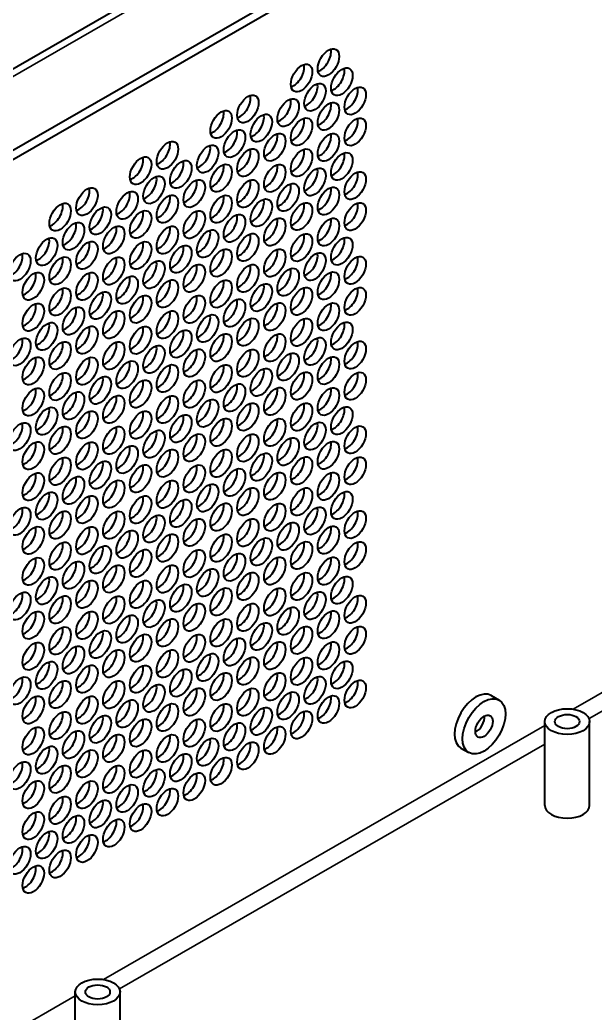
# Model space of a CAD drawing. Header units: millimetres. Extents: x 0 to 1682, y 0 to 1188.
# Drawn here: x 1266 to 1316.6, y 961.5 to 1048.8 of the extents above; entities that cross this region are included whole.
import ezdxf

# ---------------------------------------------------------------- set-up
doc = ezdxf.new("R2010")
doc.units = ezdxf.units.MM
doc.header["$LTSCALE"] = 2
doc.layers.add('가시적인 것(ISO)', color=3, linetype='Continuous', lineweight=40)
doc.layers.add('가시적인 좁은 것(ISO)', color=3, linetype='Continuous', lineweight=35)

msp = doc.modelspace()

# ---------------------------------------------------------------- linework, layer by layer
at = {"layer": '가시적인 것(ISO)'}
for p, q in [((1216.0023, 1016.0638), (1395.6074, 1119.4915)), ((1402.2624, 1116.1359), (1222.6572, 1012.7082)), ((1402.2624, 1115.3183), (1222.6572, 1011.8906)), ((1307.4266, 989.4605), (1308.1337, 989.0533)), ((1312.143, 979.8022), (1312.143, 987.1602)), ((1316.0764, 979.8022), (1316.0764, 987.1602)), ((1304.7651, 984.8387), (1305.4722, 984.4316)), ((1270.8952, 956.0491), (1270.8952, 963.4071)), ((1274.8285, 956.0491), (1274.8285, 963.4071))]:
    msp.add_line(p, q, dxfattribs=at)
for centre, major_axis, ratio in [((1293.1322, 1045.0609), (-0.6654, -1.1554), 0.5780931), ((1290.7752, 1043.7036), (-0.6654, -1.1554), 0.5780931), ((1294.3107, 1043.3795), (-0.6654, -1.1554), 0.5780931), ((1291.9537, 1042.0223), (-0.6654, -1.1554), 0.5780931), ((1295.4892, 1041.6982), (-0.6654, -1.1554), 0.5780931), ((1286.0611, 1040.9889), (-0.6654, -1.1554), 0.5780931), ((1289.5967, 1040.665), (-0.6654, -1.1554), 0.5780931), ((1293.1322, 1040.3409), (-0.6654, -1.1554), 0.5780931), ((1283.7042, 1039.6316), (-0.6654, -1.1554), 0.5780931), ((1287.2396, 1039.3076), (-0.6654, -1.1554), 0.5780931), ((1290.7752, 1038.9836), (-0.6654, -1.1554), 0.5780931), ((1295.4892, 1038.9731), (-0.6654, -1.1554), 0.5780931), ((1284.8826, 1037.9503), (-0.6654, -1.1554), 0.5780931), ((1288.4181, 1037.6263), (-0.6654, -1.1554), 0.5780931), ((1293.1322, 1037.6158), (-0.6654, -1.1554), 0.5780931), ((1278.99, 1036.917), (-0.6654, -1.1554), 0.5780931), ((1282.5257, 1036.593), (-0.6654, -1.1554), 0.5780931), ((1276.6331, 1035.5597), (-0.6654, -1.1554), 0.5780931), ((1286.0611, 1036.269), (-0.6654, -1.1554), 0.5780931), ((1290.7752, 1036.2585), (-0.6654, -1.1554), 0.5780931), ((1294.3107, 1035.9344), (-0.6654, -1.1554), 0.5780931), ((1280.1685, 1035.2356), (-0.6654, -1.1554), 0.5780931), ((1283.7042, 1034.9117), (-0.6654, -1.1554), 0.5780931), ((1288.4181, 1034.9011), (-0.6654, -1.1554), 0.5780931), ((1291.9537, 1034.5771), (-0.6654, -1.1554), 0.5780931), ((1277.8116, 1033.8783), (-0.6654, -1.1554), 0.5780931), ((1295.4892, 1034.2531), (-0.6654, -1.1554), 0.5780931), ((1271.919, 1032.845), (-0.6654, -1.1554), 0.5780931), ((1281.3471, 1033.5543), (-0.6654, -1.1554), 0.5780931), ((1286.0611, 1033.5438), (-0.6654, -1.1554), 0.5780931), ((1289.5967, 1033.2198), (-0.6654, -1.1554), 0.5780931), ((1293.1322, 1032.8958), (-0.6654, -1.1554), 0.5780931), ((1275.4546, 1032.5211), (-0.6654, -1.1554), 0.5780931), ((1278.99, 1032.197), (-0.6654, -1.1554), 0.5780931), ((1283.7042, 1032.1865), (-0.6654, -1.1554), 0.5780931), ((1269.562, 1031.4877), (-0.6654, -1.1554), 0.5780931), ((1273.0975, 1031.1637), (-0.6654, -1.1554), 0.5780931), ((1287.2396, 1031.8624), (-0.6654, -1.1554), 0.5780931), ((1290.7752, 1031.5385), (-0.6654, -1.1554), 0.5780931), ((1295.4892, 1031.5279), (-0.6654, -1.1554), 0.5780931), ((1276.6331, 1030.8397), (-0.6654, -1.1554), 0.5780931), ((1281.3471, 1030.8292), (-0.6654, -1.1554), 0.5780931), ((1284.8826, 1030.5052), (-0.6654, -1.1554), 0.5780931), ((1288.4181, 1030.1811), (-0.6654, -1.1554), 0.5780931), ((1293.1322, 1030.1706), (-0.6654, -1.1554), 0.5780931), ((1270.7405, 1029.8064), (-0.6654, -1.1554), 0.5780931), ((1274.276, 1029.4824), (-0.6654, -1.1554), 0.5780931), ((1278.99, 1029.4718), (-0.6654, -1.1554), 0.5780931), ((1268.3835, 1028.4491), (-0.6654, -1.1554), 0.5780931), ((1282.5257, 1029.1479), (-0.6654, -1.1554), 0.5780931), ((1286.0611, 1028.8238), (-0.6654, -1.1554), 0.5780931), ((1290.7752, 1028.8133), (-0.6654, -1.1554), 0.5780931), ((1294.3107, 1028.4893), (-0.6654, -1.1554), 0.5780931), ((1271.919, 1028.125), (-0.6654, -1.1554), 0.5780931), ((1276.6331, 1028.1146), (-0.6654, -1.1554), 0.5780931), ((1280.1685, 1027.7905), (-0.6654, -1.1554), 0.5780931), ((1266.0264, 1027.0917), (-0.6654, -1.1554), 0.5780931), ((1269.562, 1026.7678), (-0.6654, -1.1554), 0.5780931), ((1274.276, 1026.7572), (-0.6654, -1.1554), 0.5780931), ((1283.7042, 1027.4665), (-0.6654, -1.1554), 0.5780931), ((1288.4181, 1027.456), (-0.6654, -1.1554), 0.5780931), ((1291.9537, 1027.132), (-0.6654, -1.1554), 0.5780931), ((1295.4892, 1026.808), (-0.6654, -1.1554), 0.5780931), ((1277.8116, 1026.4332), (-0.6654, -1.1554), 0.5780931), ((1281.3471, 1026.1092), (-0.6654, -1.1554), 0.5780931), ((1286.0611, 1026.0987), (-0.6654, -1.1554), 0.5780931), ((1267.2049, 1025.4104), (-0.6654, -1.1554), 0.5780931), ((1271.919, 1025.3999), (-0.6654, -1.1554), 0.5780931), ((1275.4546, 1025.0759), (-0.6654, -1.1554), 0.5780931), ((1289.5967, 1025.7747), (-0.6654, -1.1554), 0.5780931), ((1293.1322, 1025.4506), (-0.6654, -1.1554), 0.5780931), ((1278.99, 1024.7519), (-0.6654, -1.1554), 0.5780931), ((1283.7042, 1024.7414), (-0.6654, -1.1554), 0.5780931), ((1287.2396, 1024.4173), (-0.6654, -1.1554), 0.5780931), ((1290.7752, 1024.0934), (-0.6654, -1.1554), 0.5780931), ((1295.4892, 1024.0828), (-0.6654, -1.1554), 0.5780931), ((1269.562, 1024.0426), (-0.6654, -1.1554), 0.5780931), ((1273.0975, 1023.7185), (-0.6654, -1.1554), 0.5780931), ((1276.6331, 1023.3946), (-0.6654, -1.1554), 0.5780931), ((1281.3471, 1023.384), (-0.6654, -1.1554), 0.5780931), ((1267.2049, 1022.6852), (-0.6654, -1.1554), 0.5780931), ((1270.7405, 1022.3613), (-0.6654, -1.1554), 0.5780931), ((1284.8826, 1023.06), (-0.6654, -1.1554), 0.5780931), ((1288.4181, 1022.736), (-0.6654, -1.1554), 0.5780931), ((1293.1322, 1022.7255), (-0.6654, -1.1554), 0.5780931), ((1274.276, 1022.0372), (-0.6654, -1.1554), 0.5780931), ((1278.99, 1022.0267), (-0.6654, -1.1554), 0.5780931), ((1282.5257, 1021.7028), (-0.6654, -1.1554), 0.5780931), ((1268.3835, 1021.004), (-0.6654, -1.1554), 0.5780931), ((1271.919, 1020.6799), (-0.6654, -1.1554), 0.5780931), ((1276.6331, 1020.6694), (-0.6654, -1.1554), 0.5780931), ((1286.0611, 1021.3787), (-0.6654, -1.1554), 0.5780931), ((1290.7752, 1021.3682), (-0.6654, -1.1554), 0.5780931), ((1294.3107, 1021.0441), (-0.6654, -1.1554), 0.5780931), ((1280.1685, 1020.3454), (-0.6654, -1.1554), 0.5780931), ((1283.7042, 1020.0214), (-0.6654, -1.1554), 0.5780931), ((1288.4181, 1020.0109), (-0.6654, -1.1554), 0.5780931), ((1266.0264, 1019.6466), (-0.6654, -1.1554), 0.5780931), ((1269.562, 1019.3226), (-0.6654, -1.1554), 0.5780931), ((1274.276, 1019.3121), (-0.6654, -1.1554), 0.5780931), ((1277.8116, 1018.9881), (-0.6654, -1.1554), 0.5780931), ((1291.9537, 1019.6869), (-0.6654, -1.1554), 0.5780931), ((1295.4892, 1019.3628), (-0.6654, -1.1554), 0.5780931), ((1267.2049, 1017.9653), (-0.6654, -1.1554), 0.5780931), ((1271.919, 1017.9548), (-0.6654, -1.1554), 0.5780931), ((1281.3471, 1018.6641), (-0.6654, -1.1554), 0.5780931), ((1286.0611, 1018.6535), (-0.6654, -1.1554), 0.5780931), ((1289.5967, 1018.3296), (-0.6654, -1.1554), 0.5780931), ((1293.1322, 1018.0055), (-0.6654, -1.1554), 0.5780931), ((1275.4546, 1017.6308), (-0.6654, -1.1554), 0.5780931), ((1278.99, 1017.3067), (-0.6654, -1.1554), 0.5780931), ((1283.7042, 1017.2963), (-0.6654, -1.1554), 0.5780931), ((1269.562, 1016.5975), (-0.6654, -1.1554), 0.5780931), ((1273.0975, 1016.2734), (-0.6654, -1.1554), 0.5780931), ((1287.2396, 1016.9722), (-0.6654, -1.1554), 0.5780931), ((1290.7752, 1016.6482), (-0.6654, -1.1554), 0.5780931), ((1295.4892, 1016.6377), (-0.6654, -1.1554), 0.5780931), ((1276.6331, 1015.9495), (-0.6654, -1.1554), 0.5780931), ((1281.3471, 1015.9389), (-0.6654, -1.1554), 0.5780931), ((1284.8826, 1015.6149), (-0.6654, -1.1554), 0.5780931), ((1267.2049, 1015.2401), (-0.6654, -1.1554), 0.5780931), ((1270.7405, 1014.9161), (-0.6654, -1.1554), 0.5780931), ((1274.276, 1014.5921), (-0.6654, -1.1554), 0.5780931), ((1278.99, 1014.5816), (-0.6654, -1.1554), 0.5780931), ((1288.4181, 1015.2909), (-0.6654, -1.1554), 0.5780931), ((1293.1322, 1015.2804), (-0.6654, -1.1554), 0.5780931), ((1282.5257, 1014.2576), (-0.6654, -1.1554), 0.5780931), ((1286.0611, 1013.9336), (-0.6654, -1.1554), 0.5780931), ((1290.7752, 1013.9231), (-0.6654, -1.1554), 0.5780931), ((1294.3107, 1013.599), (-0.6654, -1.1554), 0.5780931), ((1268.3835, 1013.5588), (-0.6654, -1.1554), 0.5780931), ((1271.919, 1013.2348), (-0.6654, -1.1554), 0.5780931), ((1276.6331, 1013.2243), (-0.6654, -1.1554), 0.5780931), ((1280.1685, 1012.9002), (-0.6654, -1.1554), 0.5780931), ((1266.0264, 1012.2014), (-0.6654, -1.1554), 0.5780931), ((1269.562, 1011.8775), (-0.6654, -1.1554), 0.5780931), ((1274.276, 1011.8669), (-0.6654, -1.1554), 0.5780931), ((1283.7042, 1012.5763), (-0.6654, -1.1554), 0.5780931), ((1288.4181, 1012.5657), (-0.6654, -1.1554), 0.5780931), ((1291.9537, 1012.2417), (-0.6654, -1.1554), 0.5780931), ((1295.4892, 1011.9177), (-0.6654, -1.1554), 0.5780931), ((1277.8116, 1011.543), (-0.6654, -1.1554), 0.5780931), ((1281.3471, 1011.2189), (-0.6654, -1.1554), 0.5780931), ((1286.0611, 1011.2084), (-0.6654, -1.1554), 0.5780931), ((1267.2049, 1010.5201), (-0.6654, -1.1554), 0.5780931), ((1271.919, 1010.5096), (-0.6654, -1.1554), 0.5780931), ((1275.4546, 1010.1857), (-0.6654, -1.1554), 0.5780931), ((1289.5967, 1010.8845), (-0.6654, -1.1554), 0.5780931), ((1293.1322, 1010.5604), (-0.6654, -1.1554), 0.5780931), ((1278.99, 1009.8616), (-0.6654, -1.1554), 0.5780931), ((1283.7042, 1009.8511), (-0.6654, -1.1554), 0.5780931), ((1287.2396, 1009.5271), (-0.6654, -1.1554), 0.5780931), ((1269.562, 1009.1523), (-0.6654, -1.1554), 0.5780931), ((1273.0975, 1008.8283), (-0.6654, -1.1554), 0.5780931), ((1276.6331, 1008.5043), (-0.6654, -1.1554), 0.5780931), ((1281.3471, 1008.4938), (-0.6654, -1.1554), 0.5780931), ((1290.7752, 1009.2031), (-0.6654, -1.1554), 0.5780931), ((1295.4892, 1009.1926), (-0.6654, -1.1554), 0.5780931), ((1267.2049, 1007.795), (-0.6654, -1.1554), 0.5780931), ((1284.8826, 1008.1698), (-0.6654, -1.1554), 0.5780931), ((1288.4181, 1007.8458), (-0.6654, -1.1554), 0.5780931), ((1293.1322, 1007.8352), (-0.6654, -1.1554), 0.5780931), ((1270.7405, 1007.471), (-0.6654, -1.1554), 0.5780931), ((1274.276, 1007.147), (-0.6654, -1.1554), 0.5780931), ((1278.99, 1007.1364), (-0.6654, -1.1554), 0.5780931), ((1282.5257, 1006.8125), (-0.6654, -1.1554), 0.5780931), ((1268.3835, 1006.1137), (-0.6654, -1.1554), 0.5780931), ((1271.919, 1005.7896), (-0.6654, -1.1554), 0.5780931), ((1276.6331, 1005.7792), (-0.6654, -1.1554), 0.5780931), ((1286.0611, 1006.4884), (-0.6654, -1.1554), 0.5780931), ((1290.7752, 1006.478), (-0.6654, -1.1554), 0.5780931), ((1294.3107, 1006.1539), (-0.6654, -1.1554), 0.5780931), ((1280.1685, 1005.4551), (-0.6654, -1.1554), 0.5780931), ((1283.7042, 1005.1312), (-0.6654, -1.1554), 0.5780931), ((1288.4181, 1005.1206), (-0.6654, -1.1554), 0.5780931), ((1266.0264, 1004.7563), (-0.6654, -1.1554), 0.5780931), ((1269.562, 1004.4324), (-0.6654, -1.1554), 0.5780931), ((1274.276, 1004.4218), (-0.6654, -1.1554), 0.5780931), ((1277.8116, 1004.0978), (-0.6654, -1.1554), 0.5780931), ((1291.9537, 1004.7966), (-0.6654, -1.1554), 0.5780931), ((1295.4892, 1004.4726), (-0.6654, -1.1554), 0.5780931), ((1281.3471, 1003.7738), (-0.6654, -1.1554), 0.5780931), ((1286.0611, 1003.7633), (-0.6654, -1.1554), 0.5780931), ((1289.5967, 1003.4393), (-0.6654, -1.1554), 0.5780931), ((1293.1322, 1003.1153), (-0.6654, -1.1554), 0.5780931), ((1267.2049, 1003.075), (-0.6654, -1.1554), 0.5780931), ((1271.919, 1003.0645), (-0.6654, -1.1554), 0.5780931), ((1275.4546, 1002.7405), (-0.6654, -1.1554), 0.5780931), ((1278.99, 1002.4165), (-0.6654, -1.1554), 0.5780931), ((1283.7042, 1002.406), (-0.6654, -1.1554), 0.5780931), ((1269.562, 1001.7072), (-0.6654, -1.1554), 0.5780931), ((1273.0975, 1001.3831), (-0.6654, -1.1554), 0.5780931), ((1287.2396, 1002.0819), (-0.6654, -1.1554), 0.5780931), ((1290.7752, 1001.758), (-0.6654, -1.1554), 0.5780931), ((1295.4892, 1001.7474), (-0.6654, -1.1554), 0.5780931), ((1276.6331, 1001.0592), (-0.6654, -1.1554), 0.5780931), ((1281.3471, 1001.0486), (-0.6654, -1.1554), 0.5780931), ((1284.8826, 1000.7247), (-0.6654, -1.1554), 0.5780931), ((1267.2049, 1000.3499), (-0.6654, -1.1554), 0.5780931), ((1270.7405, 1000.0259), (-0.6654, -1.1554), 0.5780931), ((1274.276, 999.7018), (-0.6654, -1.1554), 0.5780931), ((1278.99, 999.6913), (-0.6654, -1.1554), 0.5780931), ((1288.4181, 1000.4006), (-0.6654, -1.1554), 0.5780931), ((1293.1322, 1000.3901), (-0.6654, -1.1554), 0.5780931), ((1282.5257, 999.3674), (-0.6654, -1.1554), 0.5780931), ((1286.0611, 999.0433), (-0.6654, -1.1554), 0.5780931), ((1290.7752, 999.0328), (-0.6654, -1.1554), 0.5780931), ((1268.3835, 998.6686), (-0.6654, -1.1554), 0.5780931), ((1271.919, 998.3445), (-0.6654, -1.1554), 0.5780931), ((1276.6331, 998.334), (-0.6654, -1.1554), 0.5780931), ((1280.1685, 998.01), (-0.6654, -1.1554), 0.5780931), ((1294.3107, 998.7088), (-0.6654, -1.1554), 0.5780931), ((1266.0264, 997.3112), (-0.6654, -1.1554), 0.5780931), ((1283.7042, 997.686), (-0.6654, -1.1554), 0.5780931), ((1288.4181, 997.6755), (-0.6654, -1.1554), 0.5780931), ((1291.9537, 997.3515), (-0.6654, -1.1554), 0.5780931), ((1295.4892, 997.0275), (-0.6654, -1.1554), 0.5780931), ((1269.562, 996.9872), (-0.6654, -1.1554), 0.5780931), ((1274.276, 996.9767), (-0.6654, -1.1554), 0.5780931), ((1277.8116, 996.6527), (-0.6654, -1.1554), 0.5780931), ((1281.3471, 996.3287), (-0.6654, -1.1554), 0.5780931), ((1286.0611, 996.3181), (-0.6654, -1.1554), 0.5780931), ((1267.2049, 995.6299), (-0.6654, -1.1554), 0.5780931), ((1271.919, 995.6194), (-0.6654, -1.1554), 0.5780931), ((1275.4546, 995.2954), (-0.6654, -1.1554), 0.5780931), ((1289.5967, 995.9942), (-0.6654, -1.1554), 0.5780931), ((1293.1322, 995.6701), (-0.6654, -1.1554), 0.5780931), ((1278.99, 994.9713), (-0.6654, -1.1554), 0.5780931), ((1283.7042, 994.9609), (-0.6654, -1.1554), 0.5780931), ((1287.2396, 994.6368), (-0.6654, -1.1554), 0.5780931), ((1269.562, 994.2621), (-0.6654, -1.1554), 0.5780931), ((1273.0975, 993.938), (-0.6654, -1.1554), 0.5780931), ((1276.6331, 993.6141), (-0.6654, -1.1554), 0.5780931), ((1281.3471, 993.6035), (-0.6654, -1.1554), 0.5780931), ((1290.7752, 994.3129), (-0.6654, -1.1554), 0.5780931), ((1295.4892, 994.3023), (-0.6654, -1.1554), 0.5780931), ((1267.2049, 992.9047), (-0.6654, -1.1554), 0.5780931), ((1284.8826, 993.2795), (-0.6654, -1.1554), 0.5780931), ((1288.4181, 992.9555), (-0.6654, -1.1554), 0.5780931), ((1293.1322, 992.945), (-0.6654, -1.1554), 0.5780931), ((1270.7405, 992.5807), (-0.6654, -1.1554), 0.5780931), ((1274.276, 992.2567), (-0.6654, -1.1554), 0.5780931), ((1278.99, 992.2462), (-0.6654, -1.1554), 0.5780931), ((1282.5257, 991.9222), (-0.6654, -1.1554), 0.5780931), ((1268.3835, 991.2235), (-0.6654, -1.1554), 0.5780931), ((1271.919, 990.8994), (-0.6654, -1.1554), 0.5780931), ((1286.0611, 991.5982), (-0.6654, -1.1554), 0.5780931), ((1290.7752, 991.5877), (-0.6654, -1.1554), 0.5780931), ((1294.3107, 991.2636), (-0.6654, -1.1554), 0.5780931), ((1276.6331, 990.8889), (-0.6654, -1.1554), 0.5780931), ((1280.1685, 990.5648), (-0.6654, -1.1554), 0.5780931), ((1283.7042, 990.2409), (-0.6654, -1.1554), 0.5780931), ((1288.4181, 990.2303), (-0.6654, -1.1554), 0.5780931), ((1266.0264, 989.8661), (-0.6654, -1.1554), 0.5780931), ((1269.562, 989.5421), (-0.6654, -1.1554), 0.5780931), ((1274.276, 989.5316), (-0.6654, -1.1554), 0.5780931), ((1277.8116, 989.2076), (-0.6654, -1.1554), 0.5780931), ((1291.9537, 989.9064), (-0.6654, -1.1554), 0.5780931), ((1295.4892, 989.5823), (-0.6654, -1.1554), 0.5780931), ((1281.3471, 988.8835), (-0.6654, -1.1554), 0.5780931), ((1286.0611, 988.873), (-0.6654, -1.1554), 0.5780931), ((1289.5967, 988.5491), (-0.6654, -1.1554), 0.5780931), ((1267.2049, 988.1848), (-0.6654, -1.1554), 0.5780931), ((1271.919, 988.1742), (-0.6654, -1.1554), 0.5780931), ((1275.4546, 987.8503), (-0.6654, -1.1554), 0.5780931), ((1278.99, 987.5262), (-0.6654, -1.1554), 0.5780931), ((1283.7042, 987.5157), (-0.6654, -1.1554), 0.5780931), ((1293.1322, 988.225), (-0.6654, -1.1554), 0.5780931), ((1306.8029, 986.7424), (-1.3308, -2.3109), 0.5780931), ((1269.562, 986.817), (-0.6654, -1.1554), 0.5780931), ((1287.2396, 987.1917), (-0.6654, -1.1554), 0.5780931), ((1290.7752, 986.8677), (-0.6654, -1.1554), 0.5780931), ((1314.1097, 987.1602), (-1.9667, 0), 0.5758617), ((1273.0975, 986.4929), (-0.6654, -1.1554), 0.5780931), ((1276.6331, 986.1689), (-0.6654, -1.1554), 0.5780931), ((1281.3471, 986.1584), (-0.6654, -1.1554), 0.5780931), ((1284.8826, 985.8344), (-0.6654, -1.1554), 0.5780931), ((1306.8029, 986.7424), (-0.5393, -0.9365), 0.5780931), ((1314.1097, 987.1602), (-1.0807, 0), 0.5758617), ((1267.2049, 985.4596), (-0.6654, -1.1554), 0.5780931), ((1270.7405, 985.1356), (-0.6654, -1.1554), 0.5780931), ((1274.276, 984.8116), (-0.6654, -1.1554), 0.5780931), ((1278.99, 984.8011), (-0.6654, -1.1554), 0.5780931), ((1288.4181, 985.5104), (-0.6654, -1.1554), 0.5780931), ((1282.5257, 984.4771), (-0.6654, -1.1554), 0.5780931), ((1286.0611, 984.153), (-0.6654, -1.1554), 0.5780931), ((1268.3835, 983.7783), (-0.6654, -1.1554), 0.5780931), ((1271.919, 983.4543), (-0.6654, -1.1554), 0.5780931), ((1276.6331, 983.4438), (-0.6654, -1.1554), 0.5780931), ((1280.1685, 983.1197), (-0.6654, -1.1554), 0.5780931), ((1266.0264, 982.4209), (-0.6654, -1.1554), 0.5780931), ((1283.7042, 982.7958), (-0.6654, -1.1554), 0.5780931), ((1269.562, 982.097), (-0.6654, -1.1554), 0.5780931), ((1274.276, 982.0864), (-0.6654, -1.1554), 0.5780931), ((1277.8116, 981.7624), (-0.6654, -1.1554), 0.5780931), ((1281.3471, 981.4384), (-0.6654, -1.1554), 0.5780931), ((1267.2049, 980.7396), (-0.6654, -1.1554), 0.5780931), ((1271.919, 980.7291), (-0.6654, -1.1554), 0.5780931), ((1275.4546, 980.4052), (-0.6654, -1.1554), 0.5780931), ((1278.99, 980.0811), (-0.6654, -1.1554), 0.5780931), ((1269.562, 979.3718), (-0.6654, -1.1554), 0.5780931), ((1273.0975, 979.0478), (-0.6654, -1.1554), 0.5780931), ((1276.6331, 978.7238), (-0.6654, -1.1554), 0.5780931), ((1267.2049, 978.0145), (-0.6654, -1.1554), 0.5780931), ((1270.7405, 977.6905), (-0.6654, -1.1554), 0.5780931), ((1274.276, 977.3665), (-0.6654, -1.1554), 0.5780931), ((1268.3835, 976.3332), (-0.6654, -1.1554), 0.5780931), ((1271.919, 976.0091), (-0.6654, -1.1554), 0.5780931), ((1266.0264, 974.9758), (-0.6654, -1.1554), 0.5780931), ((1269.562, 974.6519), (-0.6654, -1.1554), 0.5780931), ((1267.2049, 973.2945), (-0.6654, -1.1554), 0.5780931), ((1272.8618, 963.4071), (-1.9667, 0), 0.5758617), ((1272.8618, 963.4071), (-1.0807, 0), 0.5758617)]:
    msp.add_ellipse(centre, major_axis=major_axis, ratio=ratio, dxfattribs=at)
for centre, major_axis, ratio, start_param, end_param in [((1292.4251, 1045.4681), (0.6654, 1.1554), 0.5780931, 3.6993769, 5.7254011), ((1290.0681, 1044.1108), (0.6654, 1.1554), 0.5780931, 3.6993769, 5.7254011), ((1293.6035, 1043.7867), (0.6654, 1.1554), 0.5780931, 3.6993769, 5.7254011), ((1291.2466, 1042.4294), (0.6654, 1.1554), 0.5780931, 3.6993769, 5.7254011), ((1294.7821, 1042.1054), (0.6654, 1.1554), 0.5780931, 3.6993769, 5.7254011), ((1285.354, 1041.3961), (0.6654, 1.1554), 0.5780931, 3.6993769, 5.7254011), ((1288.8896, 1041.0722), (0.6654, 1.1554), 0.5780931, 3.6993769, 5.7254011), ((1292.4251, 1040.7481), (0.6654, 1.1554), 0.5780931, 3.6993769, 5.7254011), ((1282.9971, 1040.0388), (0.6654, 1.1554), 0.5780931, 3.6993769, 5.7254011), ((1286.5325, 1039.7148), (0.6654, 1.1554), 0.5780931, 3.6993769, 5.7254011), ((1290.0681, 1039.3908), (0.6654, 1.1554), 0.5780931, 3.6993769, 5.7254011), ((1294.7821, 1039.3803), (0.6654, 1.1554), 0.5780931, 3.6993769, 5.7254011), ((1284.1755, 1038.3575), (0.6654, 1.1554), 0.5780931, 3.6993769, 5.7254011), ((1287.711, 1038.0335), (0.6654, 1.1554), 0.5780931, 3.6993769, 5.7254011), ((1292.4251, 1038.0229), (0.6654, 1.1554), 0.5780931, 3.6993769, 5.7254011), ((1278.2829, 1037.3242), (0.6654, 1.1554), 0.5780931, 3.6993769, 5.7254011), ((1281.8186, 1037.0002), (0.6654, 1.1554), 0.5780931, 3.6993769, 5.7254011), ((1285.354, 1036.6761), (0.6654, 1.1554), 0.5780931, 3.6993769, 5.7254011), ((1290.0681, 1036.6657), (0.6654, 1.1554), 0.5780931, 3.6993769, 5.7254011), ((1293.6035, 1036.3416), (0.6654, 1.1554), 0.5780931, 3.6993769, 5.7254011), ((1275.926, 1035.9669), (0.6654, 1.1554), 0.5780931, 3.6993769, 5.7254011), ((1279.4614, 1035.6428), (0.6654, 1.1554), 0.5780931, 3.6993769, 5.7254011), ((1282.9971, 1035.3189), (0.6654, 1.1554), 0.5780931, 3.6993769, 5.7254011), ((1287.711, 1035.3083), (0.6654, 1.1554), 0.5780931, 3.6993769, 5.7254011), ((1277.1045, 1034.2855), (0.6654, 1.1554), 0.5780931, 3.6993769, 5.7254011), ((1291.2466, 1034.9843), (0.6654, 1.1554), 0.5780931, 3.6993769, 5.7254011), ((1294.7821, 1034.6603), (0.6654, 1.1554), 0.5780931, 3.6993769, 5.7254011), ((1280.64, 1033.9615), (0.6654, 1.1554), 0.5780931, 3.6993769, 5.7254011), ((1285.354, 1033.951), (0.6654, 1.1554), 0.5780931, 3.6993769, 5.7254011), ((1288.8896, 1033.627), (0.6654, 1.1554), 0.5780931, 3.6993769, 5.7254011), ((1271.2119, 1033.2522), (0.6654, 1.1554), 0.5780931, 3.6993769, 5.7254011), ((1274.7475, 1032.9283), (0.6654, 1.1554), 0.5780931, 3.6993769, 5.7254011), ((1278.2829, 1032.6042), (0.6654, 1.1554), 0.5780931, 3.6993769, 5.7254011), ((1282.9971, 1032.5937), (0.6654, 1.1554), 0.5780931, 3.6993769, 5.7254011), ((1292.4251, 1033.303), (0.6654, 1.1554), 0.5780931, 3.6993769, 5.7254011), ((1268.8549, 1031.8949), (0.6654, 1.1554), 0.5780931, 3.6993769, 5.7254011), ((1286.5325, 1032.2696), (0.6654, 1.1554), 0.5780931, 3.6993769, 5.7254011), ((1290.0681, 1031.9457), (0.6654, 1.1554), 0.5780931, 3.6993769, 5.7254011), ((1294.7821, 1031.9351), (0.6654, 1.1554), 0.5780931, 3.6993769, 5.7254011), ((1272.3903, 1031.5709), (0.6654, 1.1554), 0.5780931, 3.6993769, 5.7254011), ((1275.926, 1031.2469), (0.6654, 1.1554), 0.5780931, 3.6993769, 5.7254011), ((1280.64, 1031.2364), (0.6654, 1.1554), 0.5780931, 3.6993769, 5.7254011), ((1284.1755, 1030.9124), (0.6654, 1.1554), 0.5780931, 3.6993769, 5.7254011), ((1270.0334, 1030.2136), (0.6654, 1.1554), 0.5780931, 3.6993769, 5.7254011), ((1273.5689, 1029.8896), (0.6654, 1.1554), 0.5780931, 3.6993769, 5.7254011), ((1287.711, 1030.5883), (0.6654, 1.1554), 0.5780931, 3.6993769, 5.7254011), ((1292.4251, 1030.5778), (0.6654, 1.1554), 0.5780931, 3.6993769, 5.7254011), ((1278.2829, 1029.879), (0.6654, 1.1554), 0.5780931, 3.6993769, 5.7254011), ((1281.8186, 1029.5551), (0.6654, 1.1554), 0.5780931, 3.6993769, 5.7254011), ((1285.354, 1029.231), (0.6654, 1.1554), 0.5780931, 3.6993769, 5.7254011), ((1290.0681, 1029.2205), (0.6654, 1.1554), 0.5780931, 3.6993769, 5.7254011), ((1267.6764, 1028.8563), (0.6654, 1.1554), 0.5780931, 3.6993769, 5.7254011), ((1271.2119, 1028.5322), (0.6654, 1.1554), 0.5780931, 3.6993769, 5.7254011), ((1275.926, 1028.5218), (0.6654, 1.1554), 0.5780931, 3.6993769, 5.7254011), ((1279.4614, 1028.1977), (0.6654, 1.1554), 0.5780931, 3.6993769, 5.7254011), ((1293.6035, 1028.8965), (0.6654, 1.1554), 0.5780931, 3.6993769, 5.7254011), ((1265.3193, 1027.4989), (0.6654, 1.1554), 0.5780931, 3.6993769, 5.7254011), ((1282.9971, 1027.8737), (0.6654, 1.1554), 0.5780931, 3.6993769, 5.7254011), ((1287.711, 1027.8632), (0.6654, 1.1554), 0.5780931, 3.6993769, 5.7254011), ((1291.2466, 1027.5392), (0.6654, 1.1554), 0.5780931, 3.6993769, 5.7254011), ((1268.8549, 1027.175), (0.6654, 1.1554), 0.5780931, 3.6993769, 5.7254011), ((1273.5689, 1027.1644), (0.6654, 1.1554), 0.5780931, 3.6993769, 5.7254011), ((1277.1045, 1026.8404), (0.6654, 1.1554), 0.5780931, 3.6993769, 5.7254011), ((1280.64, 1026.5164), (0.6654, 1.1554), 0.5780931, 3.6993769, 5.7254011), ((1285.354, 1026.5059), (0.6654, 1.1554), 0.5780931, 3.6993769, 5.7254011), ((1294.7821, 1027.2152), (0.6654, 1.1554), 0.5780931, 3.6993769, 5.7254011), ((1266.4978, 1025.8176), (0.6654, 1.1554), 0.5780931, 3.6993769, 5.7254011), ((1271.2119, 1025.8071), (0.6654, 1.1554), 0.5780931, 3.6993769, 5.7254011), ((1288.8896, 1026.1819), (0.6654, 1.1554), 0.5780931, 3.6993769, 5.7254011), ((1292.4251, 1025.8578), (0.6654, 1.1554), 0.5780931, 3.6993769, 5.7254011), ((1274.7475, 1025.4831), (0.6654, 1.1554), 0.5780931, 3.6993769, 5.7254011), ((1278.2829, 1025.1591), (0.6654, 1.1554), 0.5780931, 3.6993769, 5.7254011), ((1282.9971, 1025.1486), (0.6654, 1.1554), 0.5780931, 3.6993769, 5.7254011), ((1286.5325, 1024.8245), (0.6654, 1.1554), 0.5780931, 3.6993769, 5.7254011), ((1268.8549, 1024.4498), (0.6654, 1.1554), 0.5780931, 3.6993769, 5.7254011), ((1272.3903, 1024.1257), (0.6654, 1.1554), 0.5780931, 3.6993769, 5.7254011), ((1275.926, 1023.8018), (0.6654, 1.1554), 0.5780931, 3.6993769, 5.7254011), ((1280.64, 1023.7912), (0.6654, 1.1554), 0.5780931, 3.6993769, 5.7254011), ((1290.0681, 1024.5006), (0.6654, 1.1554), 0.5780931, 3.6993769, 5.7254011), ((1294.7821, 1024.49), (0.6654, 1.1554), 0.5780931, 3.6993769, 5.7254011), ((1266.4978, 1023.0924), (0.6654, 1.1554), 0.5780931, 3.6993769, 5.7254011), ((1284.1755, 1023.4672), (0.6654, 1.1554), 0.5780931, 3.6993769, 5.7254011), ((1287.711, 1023.1432), (0.6654, 1.1554), 0.5780931, 3.6993769, 5.7254011), ((1292.4251, 1023.1327), (0.6654, 1.1554), 0.5780931, 3.6993769, 5.7254011), ((1270.0334, 1022.7684), (0.6654, 1.1554), 0.5780931, 3.6993769, 5.7254011), ((1273.5689, 1022.4444), (0.6654, 1.1554), 0.5780931, 3.6993769, 5.7254011), ((1278.2829, 1022.4339), (0.6654, 1.1554), 0.5780931, 3.6993769, 5.7254011), ((1281.8186, 1022.11), (0.6654, 1.1554), 0.5780931, 3.6993769, 5.7254011), ((1267.6764, 1021.4112), (0.6654, 1.1554), 0.5780931, 3.6993769, 5.7254011), ((1285.354, 1021.7859), (0.6654, 1.1554), 0.5780931, 3.6993769, 5.7254011), ((1290.0681, 1021.7754), (0.6654, 1.1554), 0.5780931, 3.6993769, 5.7254011), ((1293.6035, 1021.4513), (0.6654, 1.1554), 0.5780931, 3.6993769, 5.7254011), ((1271.2119, 1021.0871), (0.6654, 1.1554), 0.5780931, 3.6993769, 5.7254011), ((1275.926, 1021.0766), (0.6654, 1.1554), 0.5780931, 3.6993769, 5.7254011), ((1279.4614, 1020.7526), (0.6654, 1.1554), 0.5780931, 3.6993769, 5.7254011), ((1282.9971, 1020.4286), (0.6654, 1.1554), 0.5780931, 3.6993769, 5.7254011), ((1287.711, 1020.4181), (0.6654, 1.1554), 0.5780931, 3.6993769, 5.7254011), ((1265.3193, 1020.0538), (0.6654, 1.1554), 0.5780931, 3.6993769, 5.7254011), ((1268.8549, 1019.7298), (0.6654, 1.1554), 0.5780931, 3.6993769, 5.7254011), ((1273.5689, 1019.7193), (0.6654, 1.1554), 0.5780931, 3.6993769, 5.7254011), ((1291.2466, 1020.0941), (0.6654, 1.1554), 0.5780931, 3.6993769, 5.7254011), ((1294.7821, 1019.77), (0.6654, 1.1554), 0.5780931, 3.6993769, 5.7254011), ((1277.1045, 1019.3953), (0.6654, 1.1554), 0.5780931, 3.6993769, 5.7254011), ((1280.64, 1019.0712), (0.6654, 1.1554), 0.5780931, 3.6993769, 5.7254011), ((1285.354, 1019.0607), (0.6654, 1.1554), 0.5780931, 3.6993769, 5.7254011), ((1288.8896, 1018.7368), (0.6654, 1.1554), 0.5780931, 3.6993769, 5.7254011), ((1266.4978, 1018.3725), (0.6654, 1.1554), 0.5780931, 3.6993769, 5.7254011), ((1271.2119, 1018.3619), (0.6654, 1.1554), 0.5780931, 3.6993769, 5.7254011), ((1274.7475, 1018.038), (0.6654, 1.1554), 0.5780931, 3.6993769, 5.7254011), ((1278.2829, 1017.7139), (0.6654, 1.1554), 0.5780931, 3.6993769, 5.7254011), ((1282.9971, 1017.7035), (0.6654, 1.1554), 0.5780931, 3.6993769, 5.7254011), ((1292.4251, 1018.4127), (0.6654, 1.1554), 0.5780931, 3.6993769, 5.7254011), ((1268.8549, 1017.0047), (0.6654, 1.1554), 0.5780931, 3.6993769, 5.7254011), ((1286.5325, 1017.3794), (0.6654, 1.1554), 0.5780931, 3.6993769, 5.7254011), ((1290.0681, 1017.0554), (0.6654, 1.1554), 0.5780931, 3.6993769, 5.7254011), ((1294.7821, 1017.0449), (0.6654, 1.1554), 0.5780931, 3.6993769, 5.7254011), ((1272.3903, 1016.6806), (0.6654, 1.1554), 0.5780931, 3.6993769, 5.7254011), ((1275.926, 1016.3567), (0.6654, 1.1554), 0.5780931, 3.6993769, 5.7254011), ((1280.64, 1016.3461), (0.6654, 1.1554), 0.5780931, 3.6993769, 5.7254011), ((1284.1755, 1016.0221), (0.6654, 1.1554), 0.5780931, 3.6993769, 5.7254011), ((1266.4978, 1015.6473), (0.6654, 1.1554), 0.5780931, 3.6993769, 5.7254011), ((1270.0334, 1015.3233), (0.6654, 1.1554), 0.5780931, 3.6993769, 5.7254011), ((1287.711, 1015.6981), (0.6654, 1.1554), 0.5780931, 3.6993769, 5.7254011), ((1292.4251, 1015.6876), (0.6654, 1.1554), 0.5780931, 3.6993769, 5.7254011), ((1273.5689, 1014.9993), (0.6654, 1.1554), 0.5780931, 3.6993769, 5.7254011), ((1278.2829, 1014.9888), (0.6654, 1.1554), 0.5780931, 3.6993769, 5.7254011), ((1281.8186, 1014.6648), (0.6654, 1.1554), 0.5780931, 3.6993769, 5.7254011), ((1285.354, 1014.3408), (0.6654, 1.1554), 0.5780931, 3.6993769, 5.7254011), ((1290.0681, 1014.3303), (0.6654, 1.1554), 0.5780931, 3.6993769, 5.7254011), ((1267.6764, 1013.966), (0.6654, 1.1554), 0.5780931, 3.6993769, 5.7254011), ((1271.2119, 1013.642), (0.6654, 1.1554), 0.5780931, 3.6993769, 5.7254011), ((1275.926, 1013.6315), (0.6654, 1.1554), 0.5780931, 3.6993769, 5.7254011), ((1279.4614, 1013.3074), (0.6654, 1.1554), 0.5780931, 3.6993769, 5.7254011), ((1293.6035, 1014.0062), (0.6654, 1.1554), 0.5780931, 3.6993769, 5.7254011), ((1265.3193, 1012.6086), (0.6654, 1.1554), 0.5780931, 3.6993769, 5.7254011), ((1282.9971, 1012.9835), (0.6654, 1.1554), 0.5780931, 3.6993769, 5.7254011), ((1287.711, 1012.9729), (0.6654, 1.1554), 0.5780931, 3.6993769, 5.7254011), ((1291.2466, 1012.6489), (0.6654, 1.1554), 0.5780931, 3.6993769, 5.7254011), ((1268.8549, 1012.2847), (0.6654, 1.1554), 0.5780931, 3.6993769, 5.7254011), ((1273.5689, 1012.2741), (0.6654, 1.1554), 0.5780931, 3.6993769, 5.7254011), ((1277.1045, 1011.9501), (0.6654, 1.1554), 0.5780931, 3.6993769, 5.7254011), ((1280.64, 1011.6261), (0.6654, 1.1554), 0.5780931, 3.6993769, 5.7254011), ((1285.354, 1011.6156), (0.6654, 1.1554), 0.5780931, 3.6993769, 5.7254011), ((1294.7821, 1012.3249), (0.6654, 1.1554), 0.5780931, 3.6993769, 5.7254011), ((1266.4978, 1010.9273), (0.6654, 1.1554), 0.5780931, 3.6993769, 5.7254011), ((1271.2119, 1010.9168), (0.6654, 1.1554), 0.5780931, 3.6993769, 5.7254011), ((1288.8896, 1011.2917), (0.6654, 1.1554), 0.5780931, 3.6993769, 5.7254011), ((1292.4251, 1010.9676), (0.6654, 1.1554), 0.5780931, 3.6993769, 5.7254011), ((1274.7475, 1010.5929), (0.6654, 1.1554), 0.5780931, 3.6993769, 5.7254011), ((1278.2829, 1010.2688), (0.6654, 1.1554), 0.5780931, 3.6993769, 5.7254011), ((1282.9971, 1010.2583), (0.6654, 1.1554), 0.5780931, 3.6993769, 5.7254011), ((1286.5325, 1009.9343), (0.6654, 1.1554), 0.5780931, 3.6993769, 5.7254011), ((1268.8549, 1009.5595), (0.6654, 1.1554), 0.5780931, 3.6993769, 5.7254011), ((1272.3903, 1009.2355), (0.6654, 1.1554), 0.5780931, 3.6993769, 5.7254011), ((1290.0681, 1009.6103), (0.6654, 1.1554), 0.5780931, 3.6993769, 5.7254011), ((1294.7821, 1009.5997), (0.6654, 1.1554), 0.5780931, 3.6993769, 5.7254011), ((1266.4978, 1008.2022), (0.6654, 1.1554), 0.5780931, 3.6993769, 5.7254011), ((1275.926, 1008.9115), (0.6654, 1.1554), 0.5780931, 3.6993769, 5.7254011), ((1280.64, 1008.901), (0.6654, 1.1554), 0.5780931, 3.6993769, 5.7254011), ((1284.1755, 1008.577), (0.6654, 1.1554), 0.5780931, 3.6993769, 5.7254011), ((1287.711, 1008.2529), (0.6654, 1.1554), 0.5780931, 3.6993769, 5.7254011), ((1292.4251, 1008.2424), (0.6654, 1.1554), 0.5780931, 3.6993769, 5.7254011), ((1270.0334, 1007.8782), (0.6654, 1.1554), 0.5780931, 3.6993769, 5.7254011), ((1273.5689, 1007.5542), (0.6654, 1.1554), 0.5780931, 3.6993769, 5.7254011), ((1278.2829, 1007.5436), (0.6654, 1.1554), 0.5780931, 3.6993769, 5.7254011), ((1281.8186, 1007.2197), (0.6654, 1.1554), 0.5780931, 3.6993769, 5.7254011), ((1267.6764, 1006.5209), (0.6654, 1.1554), 0.5780931, 3.6993769, 5.7254011), ((1285.354, 1006.8956), (0.6654, 1.1554), 0.5780931, 3.6993769, 5.7254011), ((1290.0681, 1006.8852), (0.6654, 1.1554), 0.5780931, 3.6993769, 5.7254011), ((1293.6035, 1006.5611), (0.6654, 1.1554), 0.5780931, 3.6993769, 5.7254011), ((1271.2119, 1006.1968), (0.6654, 1.1554), 0.5780931, 3.6993769, 5.7254011), ((1275.926, 1006.1864), (0.6654, 1.1554), 0.5780931, 3.6993769, 5.7254011), ((1279.4614, 1005.8623), (0.6654, 1.1554), 0.5780931, 3.6993769, 5.7254011), ((1282.9971, 1005.5384), (0.6654, 1.1554), 0.5780931, 3.6993769, 5.7254011), ((1287.711, 1005.5278), (0.6654, 1.1554), 0.5780931, 3.6993769, 5.7254011), ((1265.3193, 1005.1635), (0.6654, 1.1554), 0.5780931, 3.6993769, 5.7254011), ((1268.8549, 1004.8396), (0.6654, 1.1554), 0.5780931, 3.6993769, 5.7254011), ((1273.5689, 1004.829), (0.6654, 1.1554), 0.5780931, 3.6993769, 5.7254011), ((1291.2466, 1005.2038), (0.6654, 1.1554), 0.5780931, 3.6993769, 5.7254011), ((1294.7821, 1004.8798), (0.6654, 1.1554), 0.5780931, 3.6993769, 5.7254011), ((1277.1045, 1004.505), (0.6654, 1.1554), 0.5780931, 3.6993769, 5.7254011), ((1280.64, 1004.181), (0.6654, 1.1554), 0.5780931, 3.6993769, 5.7254011), ((1285.354, 1004.1705), (0.6654, 1.1554), 0.5780931, 3.6993769, 5.7254011), ((1288.8896, 1003.8465), (0.6654, 1.1554), 0.5780931, 3.6993769, 5.7254011), ((1266.4978, 1003.4822), (0.6654, 1.1554), 0.5780931, 3.6993769, 5.7254011), ((1271.2119, 1003.4717), (0.6654, 1.1554), 0.5780931, 3.6993769, 5.7254011), ((1274.7475, 1003.1477), (0.6654, 1.1554), 0.5780931, 3.6993769, 5.7254011), ((1292.4251, 1003.5225), (0.6654, 1.1554), 0.5780931, 3.6993769, 5.7254011), ((1268.8549, 1002.1144), (0.6654, 1.1554), 0.5780931, 3.6993769, 5.7254011), ((1278.2829, 1002.8237), (0.6654, 1.1554), 0.5780931, 3.6993769, 5.7254011), ((1282.9971, 1002.8132), (0.6654, 1.1554), 0.5780931, 3.6993769, 5.7254011), ((1286.5325, 1002.4891), (0.6654, 1.1554), 0.5780931, 3.6993769, 5.7254011), ((1290.0681, 1002.1652), (0.6654, 1.1554), 0.5780931, 3.6993769, 5.7254011), ((1294.7821, 1002.1546), (0.6654, 1.1554), 0.5780931, 3.6993769, 5.7254011), ((1272.3903, 1001.7903), (0.6654, 1.1554), 0.5780931, 3.6993769, 5.7254011), ((1275.926, 1001.4664), (0.6654, 1.1554), 0.5780931, 3.6993769, 5.7254011), ((1280.64, 1001.4558), (0.6654, 1.1554), 0.5780931, 3.6993769, 5.7254011), ((1284.1755, 1001.1318), (0.6654, 1.1554), 0.5780931, 3.6993769, 5.7254011), ((1266.4978, 1000.757), (0.6654, 1.1554), 0.5780931, 3.6993769, 5.7254011), ((1270.0334, 1000.4331), (0.6654, 1.1554), 0.5780931, 3.6993769, 5.7254011), ((1287.711, 1000.8078), (0.6654, 1.1554), 0.5780931, 3.6993769, 5.7254011), ((1292.4251, 1000.7973), (0.6654, 1.1554), 0.5780931, 3.6993769, 5.7254011), ((1273.5689, 1000.109), (0.6654, 1.1554), 0.5780931, 3.6993769, 5.7254011), ((1278.2829, 1000.0985), (0.6654, 1.1554), 0.5780931, 3.6993769, 5.7254011), ((1281.8186, 999.7746), (0.6654, 1.1554), 0.5780931, 3.6993769, 5.7254011), ((1285.354, 999.4505), (0.6654, 1.1554), 0.5780931, 3.6993769, 5.7254011), ((1290.0681, 999.44), (0.6654, 1.1554), 0.5780931, 3.6993769, 5.7254011), ((1267.6764, 999.0758), (0.6654, 1.1554), 0.5780931, 3.6993769, 5.7254011), ((1271.2119, 998.7517), (0.6654, 1.1554), 0.5780931, 3.6993769, 5.7254011), ((1275.926, 998.7412), (0.6654, 1.1554), 0.5780931, 3.6993769, 5.7254011), ((1293.6035, 999.116), (0.6654, 1.1554), 0.5780931, 3.6993769, 5.7254011), ((1265.3193, 997.7184), (0.6654, 1.1554), 0.5780931, 3.6993769, 5.7254011), ((1279.4614, 998.4172), (0.6654, 1.1554), 0.5780931, 3.6993769, 5.7254011), ((1282.9971, 998.0932), (0.6654, 1.1554), 0.5780931, 3.6993769, 5.7254011), ((1287.711, 998.0827), (0.6654, 1.1554), 0.5780931, 3.6993769, 5.7254011), ((1291.2466, 997.7587), (0.6654, 1.1554), 0.5780931, 3.6993769, 5.7254011), ((1268.8549, 997.3944), (0.6654, 1.1554), 0.5780931, 3.6993769, 5.7254011), ((1273.5689, 997.3839), (0.6654, 1.1554), 0.5780931, 3.6993769, 5.7254011), ((1277.1045, 997.0599), (0.6654, 1.1554), 0.5780931, 3.6993769, 5.7254011), ((1280.64, 996.7359), (0.6654, 1.1554), 0.5780931, 3.6993769, 5.7254011), ((1285.354, 996.7253), (0.6654, 1.1554), 0.5780931, 3.6993769, 5.7254011), ((1294.7821, 997.4346), (0.6654, 1.1554), 0.5780931, 3.6993769, 5.7254011), ((1266.4978, 996.0371), (0.6654, 1.1554), 0.5780931, 3.6993769, 5.7254011), ((1271.2119, 996.0266), (0.6654, 1.1554), 0.5780931, 3.6993769, 5.7254011), ((1288.8896, 996.4014), (0.6654, 1.1554), 0.5780931, 3.6993769, 5.7254011), ((1292.4251, 996.0773), (0.6654, 1.1554), 0.5780931, 3.6993769, 5.7254011), ((1274.7475, 995.7026), (0.6654, 1.1554), 0.5780931, 3.6993769, 5.7254011), ((1278.2829, 995.3785), (0.6654, 1.1554), 0.5780931, 3.6993769, 5.7254011), ((1282.9971, 995.3681), (0.6654, 1.1554), 0.5780931, 3.6993769, 5.7254011), ((1286.5325, 995.044), (0.6654, 1.1554), 0.5780931, 3.6993769, 5.7254011), ((1268.8549, 994.6693), (0.6654, 1.1554), 0.5780931, 3.6993769, 5.7254011), ((1272.3903, 994.3452), (0.6654, 1.1554), 0.5780931, 3.6993769, 5.7254011), ((1290.0681, 994.72), (0.6654, 1.1554), 0.5780931, 3.6993769, 5.7254011), ((1294.7821, 994.7095), (0.6654, 1.1554), 0.5780931, 3.6993769, 5.7254011), ((1266.4978, 993.3119), (0.6654, 1.1554), 0.5780931, 3.6993769, 5.7254011), ((1275.926, 994.0213), (0.6654, 1.1554), 0.5780931, 3.6993769, 5.7254011), ((1280.64, 994.0107), (0.6654, 1.1554), 0.5780931, 3.6993769, 5.7254011), ((1284.1755, 993.6867), (0.6654, 1.1554), 0.5780931, 3.6993769, 5.7254011), ((1287.711, 993.3627), (0.6654, 1.1554), 0.5780931, 3.6993769, 5.7254011), ((1292.4251, 993.3522), (0.6654, 1.1554), 0.5780931, 3.6993769, 5.7254011), ((1270.0334, 992.9879), (0.6654, 1.1554), 0.5780931, 3.6993769, 5.7254011), ((1273.5689, 992.6639), (0.6654, 1.1554), 0.5780931, 3.6993769, 5.7254011), ((1278.2829, 992.6534), (0.6654, 1.1554), 0.5780931, 3.6993769, 5.7254011), ((1267.6764, 991.6307), (0.6654, 1.1554), 0.5780931, 3.6993769, 5.7254011), ((1281.8186, 992.3294), (0.6654, 1.1554), 0.5780931, 3.6993769, 5.7254011), ((1285.354, 992.0054), (0.6654, 1.1554), 0.5780931, 3.6993769, 5.7254011), ((1290.0681, 991.9949), (0.6654, 1.1554), 0.5780931, 3.6993769, 5.7254011), ((1293.6035, 991.6708), (0.6654, 1.1554), 0.5780931, 3.6993769, 5.7254011), ((1271.2119, 991.3066), (0.6654, 1.1554), 0.5780931, 3.6993769, 5.7254011), ((1275.926, 991.2961), (0.6654, 1.1554), 0.5780931, 3.6993769, 5.7254011), ((1279.4614, 990.972), (0.6654, 1.1554), 0.5780931, 3.6993769, 5.7254011), ((1282.9971, 990.6481), (0.6654, 1.1554), 0.5780931, 3.6993769, 5.7254011), ((1287.711, 990.6375), (0.6654, 1.1554), 0.5780931, 3.6993769, 5.7254011), ((1265.3193, 990.2733), (0.6654, 1.1554), 0.5780931, 3.6993769, 5.7254011), ((1268.8549, 989.9493), (0.6654, 1.1554), 0.5780931, 3.6993769, 5.7254011), ((1273.5689, 989.9387), (0.6654, 1.1554), 0.5780931, 3.6993769, 5.7254011), ((1291.2466, 990.3135), (0.6654, 1.1554), 0.5780931, 3.6993769, 5.7254011), ((1294.7821, 989.9895), (0.6654, 1.1554), 0.5780931, 3.6993769, 5.7254011), ((1277.1045, 989.6148), (0.6654, 1.1554), 0.5780931, 3.6993769, 5.7254011), ((1280.64, 989.2907), (0.6654, 1.1554), 0.5780931, 3.6993769, 5.7254011), ((1285.354, 989.2802), (0.6654, 1.1554), 0.5780931, 3.6993769, 5.7254011), ((1288.8896, 988.9563), (0.6654, 1.1554), 0.5780931, 3.6993769, 5.7254011), ((1306.0958, 987.1496), (-1.3308, -2.3109), 0.5780931, 3.1415927, 6.2831853), ((1266.4978, 988.5919), (0.6654, 1.1554), 0.5780931, 3.6993769, 5.7254011), ((1271.2119, 988.5814), (0.6654, 1.1554), 0.5780931, 3.6993769, 5.7254011), ((1274.7475, 988.2575), (0.6654, 1.1554), 0.5780931, 3.6993769, 5.7254011), ((1292.4251, 988.6322), (0.6654, 1.1554), 0.5780931, 3.6993769, 5.7254011), ((1268.8549, 987.2242), (0.6654, 1.1554), 0.5780931, 3.6993769, 5.7254011), ((1278.2829, 987.9334), (0.6654, 1.1554), 0.5780931, 3.6993769, 5.7254011), ((1282.9971, 987.9229), (0.6654, 1.1554), 0.5780931, 3.6993769, 5.7254011), ((1286.5325, 987.5989), (0.6654, 1.1554), 0.5780931, 3.6993769, 5.7254011), ((1290.0681, 987.2749), (0.6654, 1.1554), 0.5780931, 3.6993769, 5.7254011), ((1272.3903, 986.9001), (0.6654, 1.1554), 0.5780931, 3.6993769, 5.7254011), ((1275.926, 986.5761), (0.6654, 1.1554), 0.5780931, 3.6993769, 5.7254011), ((1280.64, 986.5656), (0.6654, 1.1554), 0.5780931, 3.6993769, 5.7254011), ((1306.0958, 987.1496), (0.5393, 0.9365), 0.5780931, 3.8532147, 5.5715633), ((1266.4978, 985.8668), (0.6654, 1.1554), 0.5780931, 3.6993769, 5.7254011), ((1270.0334, 985.5428), (0.6654, 1.1554), 0.5780931, 3.6993769, 5.7254011), ((1284.1755, 986.2416), (0.6654, 1.1554), 0.5780931, 3.6993769, 5.7254011), ((1287.711, 985.9176), (0.6654, 1.1554), 0.5780931, 3.6993769, 5.7254011), ((1273.5689, 985.2188), (0.6654, 1.1554), 0.5780931, 3.6993769, 5.7254011), ((1278.2829, 985.2083), (0.6654, 1.1554), 0.5780931, 3.6993769, 5.7254011), ((1281.8186, 984.8843), (0.6654, 1.1554), 0.5780931, 3.6993769, 5.7254011), ((1285.354, 984.5602), (0.6654, 1.1554), 0.5780931, 3.6993769, 5.7254011), ((1267.6764, 984.1855), (0.6654, 1.1554), 0.5780931, 3.6993769, 5.7254011), ((1271.2119, 983.8615), (0.6654, 1.1554), 0.5780931, 3.6993769, 5.7254011), ((1275.926, 983.851), (0.6654, 1.1554), 0.5780931, 3.6993769, 5.7254011), ((1265.3193, 982.8281), (0.6654, 1.1554), 0.5780931, 3.6993769, 5.7254011), ((1279.4614, 983.5269), (0.6654, 1.1554), 0.5780931, 3.6993769, 5.7254011), ((1282.9971, 983.203), (0.6654, 1.1554), 0.5780931, 3.6993769, 5.7254011), ((1268.8549, 982.5042), (0.6654, 1.1554), 0.5780931, 3.6993769, 5.7254011), ((1273.5689, 982.4936), (0.6654, 1.1554), 0.5780931, 3.6993769, 5.7254011), ((1277.1045, 982.1696), (0.6654, 1.1554), 0.5780931, 3.6993769, 5.7254011), ((1266.4978, 981.1468), (0.6654, 1.1554), 0.5780931, 3.6993769, 5.7254011), ((1271.2119, 981.1363), (0.6654, 1.1554), 0.5780931, 3.6993769, 5.7254011), ((1280.64, 981.8456), (0.6654, 1.1554), 0.5780931, 3.6993769, 5.7254011), ((1274.7475, 980.8124), (0.6654, 1.1554), 0.5780931, 3.6993769, 5.7254011), ((1278.2829, 980.4883), (0.6654, 1.1554), 0.5780931, 3.6993769, 5.7254011), ((1268.8549, 979.779), (0.6654, 1.1554), 0.5780931, 3.6993769, 5.7254011), ((1272.3903, 979.455), (0.6654, 1.1554), 0.5780931, 3.6993769, 5.7254011), ((1266.4978, 978.4217), (0.6654, 1.1554), 0.5780931, 3.6993769, 5.7254011), ((1275.926, 979.131), (0.6654, 1.1554), 0.5780931, 3.6993769, 5.7254011), ((1314.1097, 979.8022), (1.9667, 0), 0.5758617, 3.1415927, 6.2831853), ((1270.0334, 978.0977), (0.6654, 1.1554), 0.5780931, 3.6993769, 5.7254011), ((1273.5689, 977.7736), (0.6654, 1.1554), 0.5780931, 3.6993769, 5.7254011), ((1267.6764, 976.7404), (0.6654, 1.1554), 0.5780931, 3.6993769, 5.7254011), ((1271.2119, 976.4163), (0.6654, 1.1554), 0.5780931, 3.6993769, 5.7254011), ((1265.3193, 975.383), (0.6654, 1.1554), 0.5780931, 3.6993769, 5.7254011), ((1268.8549, 975.059), (0.6654, 1.1554), 0.5780931, 3.6993769, 5.7254011), ((1266.4978, 973.7017), (0.6654, 1.1554), 0.5780931, 3.6993769, 5.7254011)]:
    msp.add_ellipse(centre, major_axis=major_axis, ratio=ratio, start_param=start_param, end_param=end_param, dxfattribs=at)
at = {"layer": '가시적인 좁은 것(ISO)'}
for p, q in [((1396.6055, 1119.3935), (1217.0004, 1015.9658)), ((1314.6347, 988.2516), (1395.8984, 1035.0483)), ((1396.6055, 1033.8235), (1316.024, 987.4197)), ((1273.3868, 964.4985), (1312.143, 986.8168)), ((1312.143, 985.1848), (1274.7761, 963.6667)), ((1229.7818, 939.3881), (1270.8952, 963.0637))]:
    msp.add_line(p, q, dxfattribs=at)

doc.saveas('drawing.dxf')
